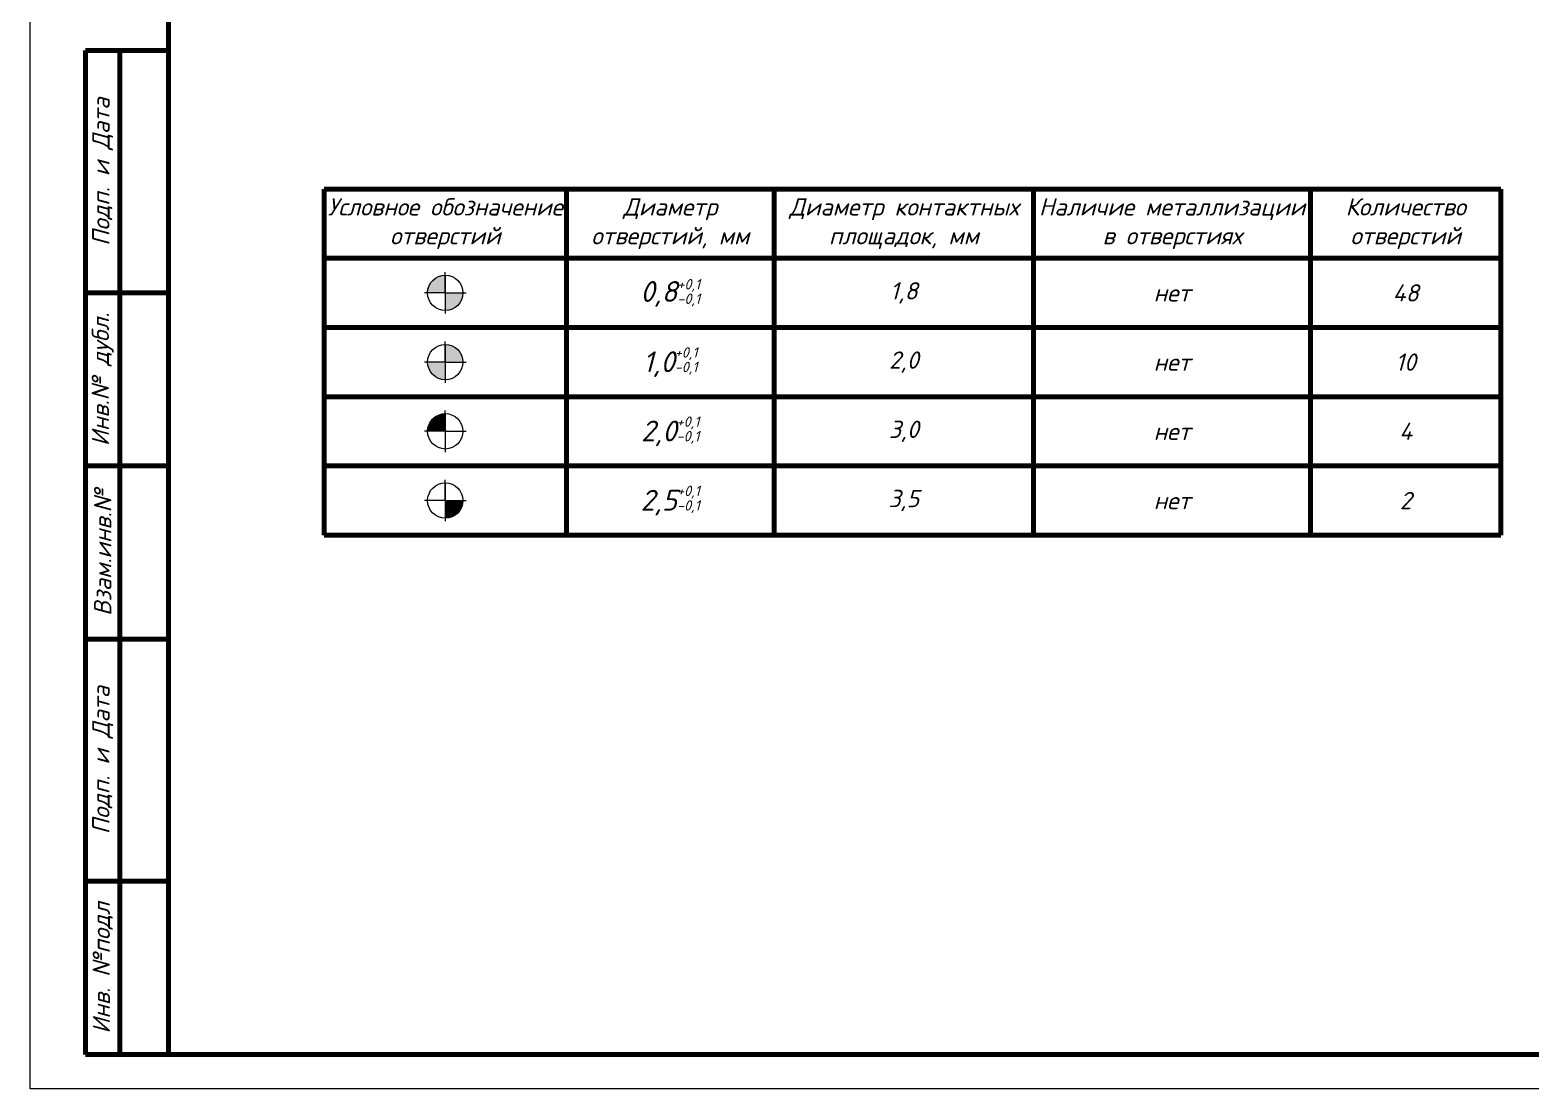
# Model space of a CAD drawing. Header units: millimetres. Extents: x 2470 to 6390, y 1560 to 2814.
# Drawn here: x 4210 to 4426.9, y 2220 to 2373 of the extents above; entities that cross this region are included whole.
import ezdxf

# ---------------------------------------------------------------- set-up
doc = ezdxf.new("R2010")
doc.units = ezdxf.units.MM
for name, color, linetype, lineweight in [('border', 7, 'Continuous', 70), ('Text', 7, 'Continuous', 18), ('Размерные линии', 7, 'Continuous', 15), ('Сплошная толстая основная', 7, 'Continuous', 70)]:
    doc.layers.add(name, color=color, linetype=linetype, lineweight=lineweight)
doc.layers.add('DRILL GOST', color=7, linetype='Continuous')
doc.styles.add('Main', font='isocpeur.ttf', dxfattribs={"oblique": 15, "height": 3})
pattern_1 = [(0, (-6.173, 2.445), (0, 6.985), [5.08, -1.905]), (90, (-6.173, 2.445), (-6.985, 4e-16), [5.08, -1.905])]

msp = doc.modelspace()

# ---------------------------------------------------------------- hatches: boundary and pattern name
at = {"layer": 'DRILL GOST', "lineweight": 0}
h = msp.add_hatch(color=256, dxfattribs=at)
h.dxf.hatch_style = 1
h.paths.add_polyline_path([(4270, 2335), (4270, 2337.555, 0.4142136), (4267.445, 2335)])
h.paths.add_polyline_path([(4270, 2335), (4270, 2332.445, 0.4142136), (4272.555, 2335)])
at = {"layer": 'DRILL GOST'}
h = msp.add_hatch(color=256, dxfattribs=at)
h.dxf.hatch_style = 1
h.paths.add_polyline_path([(4272.555, 2325, 0.4142136), (4270, 2327.555), (4270, 2325)])
h.paths.add_polyline_path([(4270, 2325), (4267.445, 2325, 0.4142136), (4270, 2322.445)])
h = msp.add_hatch(color=256, dxfattribs=at)
h.dxf.hatch_style = 1
h.paths.add_polyline_path([(4267.445, 2315), (4270, 2315), (4270, 2317.555, 0.4142136)])
h = msp.add_hatch(color=256, dxfattribs=at)
h.dxf.hatch_style = 1
h.paths.add_polyline_path([(4272.555, 2305), (4270, 2305), (4270, 2302.445, 0.4142136)])
at = {"layer": 'Text'}
h = msp.add_hatch(dxfattribs=at)
h.set_pattern_fill('ANGLE', color=256)
h.set_pattern_definition(pattern_1)
h.paths.add_polyline_path([(4238.83, 2302.622), (4238.163, 2302.622), (4238.83, 2306.622)])
h.paths.add_polyline_path([(4239.496, 2302.622), (4238.83, 2302.622), (4238.83, 2306.622)])
at = {"layer": 'Размерные линии'}
h = msp.add_hatch(dxfattribs=at)
h.set_pattern_fill('ANGLE', color=256)
h.set_pattern_definition(pattern_1)
h.paths.add_polyline_path([(4238.83, 2311.445), (4238.163, 2311.445), (4238.83, 2307.445)])
h.paths.add_polyline_path([(4239.496, 2311.445), (4238.83, 2311.445), (4238.83, 2307.445)])

# ---------------------------------------------------------------- linework, layer by layer
at = {"layer": 'border', "lineweight": 18}
for p, q in [((4210, 2220), (4210, 2517)), ((4630, 2220), (4210, 2220))]:
    msp.add_line(p, q, dxfattribs=at)
at = {"layer": 'border', "lineweight": 70}
for p, q in [((4230, 2512), (4230, 2225)), ((4230, 2370), (4218, 2370)), ((4218, 2370), (4218, 2225)), ((4223, 2225), (4223, 2370)), ((4230, 2335), (4218, 2335)), ((4230, 2310), (4218, 2310)), ((4230, 2250), (4218, 2250)), ((4218, 2225), (4230, 2225)), ((4230, 2225), (4625, 2225))]:
    msp.add_line(p, q, dxfattribs=at)
at = {"layer": 'border'}
for p, q in [((4218, 2250), (4218, 2285)), ((4218, 2285), (4230, 2285))]:
    msp.add_line(p, q, dxfattribs=at)
at = {"layer": 'DRILL GOST'}
for p, q in [((4252.5, 2340), (4252.5, 2330)), ((4252.5, 2330), (4287.5, 2330)), ((4252.5, 2320), (4252.5, 2310)), ((4252.5, 2310), (4252.5, 2300))]:
    msp.add_line(p, q, dxfattribs=at)
at = {"layer": 'DRILL GOST', "lineweight": 0}
for p, q in [((4270, 2335), (4270, 2338)), ((4270, 2337.555), (4270, 2332.445)), ((4270, 2335), (4267, 2335)), ((4270, 2335), (4267.445, 2335)), ((4270, 2335), (4272.555, 2335)), ((4270, 2335), (4273, 2335)), ((4270, 2335), (4270, 2332)), ((4270, 2325), (4270, 2328)), ((4270, 2327.555), (4270, 2322.445)), ((4270, 2325), (4267, 2325)), ((4270, 2325), (4267.445, 2325)), ((4270, 2325), (4272.555, 2325)), ((4270, 2325), (4270, 2322)), ((4270, 2325), (4273, 2325)), ((4270, 2315), (4270, 2318)), ((4270, 2317.555), (4270, 2312.445)), ((4270, 2315), (4267, 2315)), ((4270, 2315), (4267.445, 2315)), ((4270, 2315), (4272.555, 2315)), ((4270, 2315), (4270, 2312)), ((4270, 2315), (4273, 2315)), ((4270, 2305), (4270, 2308)), ((4270, 2307.555), (4270, 2302.445)), ((4270, 2305), (4267, 2305)), ((4270, 2305), (4267.445, 2305)), ((4270, 2305), (4272.555, 2305)), ((4270, 2305), (4273, 2305)), ((4270, 2305), (4270, 2302))]:
    msp.add_line(p, q, dxfattribs=at)
at = {"layer": 'DRILL GOST'}
msp.add_lwpolyline([(4287.5, 2340), (4317.5, 2340), (4317.5, 2330), (4287.5, 2330)], close=True, dxfattribs=at)
at = {"layer": 'DRILL GOST', "lineweight": 0}
for centre in [(4270, 2335), (4270, 2325), (4270, 2315), (4270, 2305)]:
    msp.add_circle(centre, 2.555, dxfattribs=at)
at = {"layer": 'Сплошная толстая основная'}
for p, q in [((4252.5, 2350), (4422.5, 2350)), ((4252.5, 2350), (4252.5, 2300)), ((4287.5, 2350), (4287.5, 2300)), ((4317.5, 2350), (4317.5, 2300)), ((4355, 2350), (4355, 2340)), ((4395, 2350), (4395, 2300)), ((4422.5, 2350), (4422.5, 2320)), ((4422.5, 2340), (4252.5, 2340)), ((4355, 2340), (4355, 2300)), ((4252.5, 2330), (4422.5, 2330)), ((4252.5, 2320), (4422.5, 2320)), ((4422.5, 2300), (4422.5, 2320)), ((4252.5, 2310), (4422.5, 2310)), ((4252.5, 2300), (4422.5, 2300))]:
    msp.add_line(p, q, dxfattribs=at)

# ---------------------------------------------------------------- texts
at = {"layer": 'border', "lineweight": 70, "char_height": 2.5, "attachment_point": 5, "rotation": 90, "style": 'Main'}
for s, width, heights, insert in [('\\pxqc;Подп. и Дата', 27.71565, [0], (4220.5, 2352.5)), ('Инв.№ дубл.', 25.15279, [0], (4220.5, 2322.5)), ('\\pxqc,t4;Взам.инв.№', 27.09632, [0], (4220.5, 2297.5)), ('\\pxqc;Подп. и Дата', 27.71565, [0], (4220.5, 2267.5)), ('\\pxqc;Инв. №подл', 24.3376, [10.701], (4220.5, 2237.49))]:
    msp.add_mtext_dynamic_manual_height_columns(s, width=width, gutter_width=15, heights=heights, dxfattribs=dict(at, insert=insert))
at = {"layer": 'DRILL GOST', "char_height": 3, "attachment_point": 5, "style": 'Main'}
for s, heights, insert in [('\\A1;\\pxqc;0,8{\\H0.5x;\\S+0,1^ -0,1;}', [0], (4302.5, 2335)), ('\\pxqc;1,0{\\A1;\\H0.5x;\\S+0,1^ -0,1;}', [3.6], (4302.5, 2325)), ('\\pxqc;2,0{\\A1;\\H0.5x;\\S+0,1^ -0,1;}', [0], (4302.5, 2315)), ('\\pxqc;2,5{\\A1;\\H0.5x;\\S+0,1^ -0,1;}', [0], (4302.5, 2305))]:
    msp.add_mtext_dynamic_manual_height_columns(s, width=30, gutter_width=15, heights=heights, dxfattribs=dict(at, insert=insert))
at = {"layer": 'Сплошная толстая основная', "char_height": 2.5, "attachment_point": 5, "style": 'Main'}
for s, width, heights, insert in [('\\pxqc;Условное обозначение\\Pотверстий ', 37.35968, [8.902], (4270, 2345)), ('\\pxqc;Диаметр\\Pотверстий, мм', 32.6959, [0], (4302.5, 2345)), ('\\pxqc;Диаметр контактных площадок, мм', 37.99354, [10.152], (4336.25, 2345)), ('\\pxqc;Наличие металлизации \\Pв отверстиях', 49.02903, [0], (4375, 2345)), ('\\pxqc;Количество отверстий', 30.72827, [9.954], (4408.75, 2345)), ('\\pxqc;1,8', 37.99354, [10.152], (4336.25, 2335)), ('нет', 49.02903, [0], (4375, 2335)), ('\\pxqc;48', 30.72827, [9.954], (4408.75, 2335)), ('\\A1;\\pxqc;2,0', 37.99354, [10.152], (4336.25, 2325)), ('нет', 49.02903, [0], (4375, 2325)), ('\\pxqc;10', 30.72827, [9.954], (4408.75, 2325)), ('\\pxqc;3,0', 37.99354, [10.152], (4336.25, 2315)), ('\\pxqc;4', 30.72827, [9.954], (4408.75, 2315)), ('\\pxqc;нет', 49.02903, [0], (4375, 2315)), ('\\pxqc;3,5', 37.99354, [10.152], (4336.25, 2305)), ('\\pxqc;нет', 49.02903, [0], (4375, 2305)), ('\\pxqc;2', 30.72827, [9.954], (4408.75, 2305))]:
    msp.add_mtext_dynamic_manual_height_columns(s, width=width, gutter_width=15, heights=heights, dxfattribs=dict(at, insert=insert))

doc.saveas('drawing.dxf')
